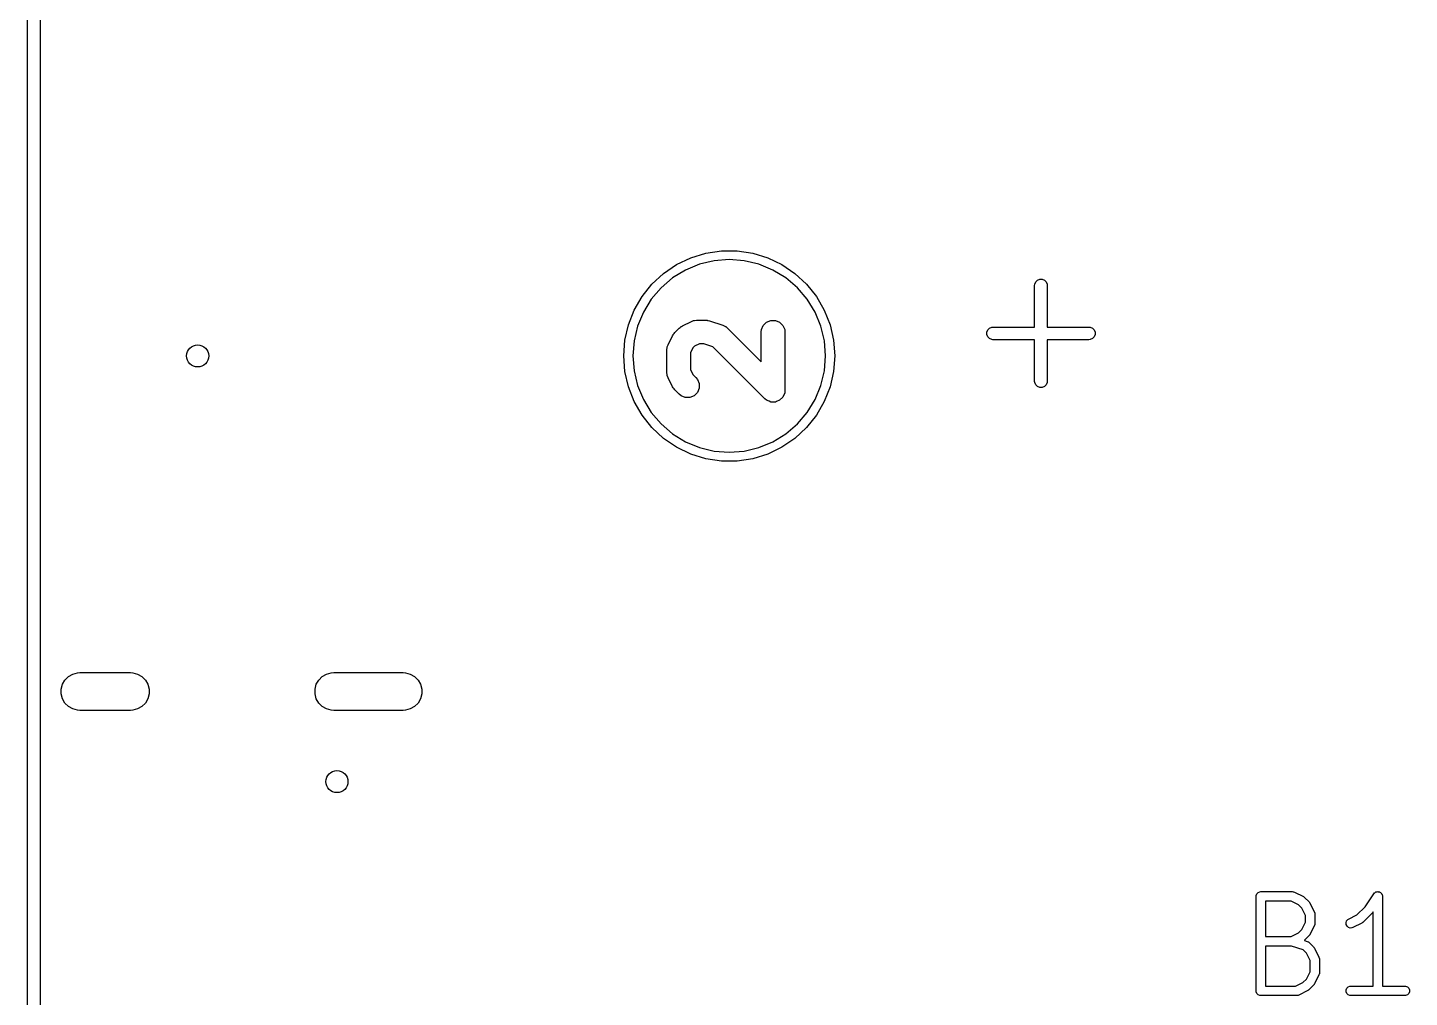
# Model space of a CAD drawing. Extents: x 0.27 to 3.33, y 0.21 to 2.59.
# Drawn here: x 0.267 to 1.13, y 1.379 to 1.985 of the extents above; entities that cross this region are included whole.
import ezdxf

# ---------------------------------------------------------------- set-up
doc = ezdxf.new("R2010")
doc.units = 0
doc.header["$MEASUREMENT"] = 0
doc.layers.add('BLACK', color=7, linetype='CONTINUOUS')

msp = doc.modelspace()

# ---------------------------------------------------------------- linework, layer by layer
at = {"layer": 'BLACK', "linetype": 'CONTINUOUS'}
for p, q in [((0.26654, 0.60846), (0.26654, 2.19154)), ((0.27441, 2.1876), (0.27441, 0.6124)), ((0.67215, 1.83703), (0.68103, 1.84131)), ((0.68103, 1.84131), (0.69044, 1.84421)), ((0.69044, 1.84421), (0.70019, 1.84568)), ((0.70512, 1.84015), (0.6957, 1.8394)), ((0.70019, 1.84568), (0.71005, 1.84568)), ((0.71454, 1.8394), (0.70512, 1.84015)), ((0.71005, 1.84568), (0.71979, 1.84421)), ((0.71979, 1.84421), (0.72921, 1.84131)), ((0.72921, 1.84131), (0.73809, 1.83703)), ((0.65678, 1.82478), (0.664, 1.83148)), ((0.664, 1.83148), (0.67215, 1.83703)), ((0.67778, 1.83358), (0.66972, 1.82864)), ((0.68651, 1.8372), (0.67778, 1.83358)), ((0.6957, 1.8394), (0.68651, 1.8372)), ((0.72373, 1.8372), (0.71454, 1.8394)), ((0.73246, 1.83358), (0.72373, 1.8372)), ((0.74052, 1.82864), (0.73246, 1.83358)), ((0.73809, 1.83703), (0.74623, 1.83148)), ((0.74623, 1.83148), (0.75346, 1.82478)), ((0.65063, 1.81707), (0.65678, 1.82478)), ((0.66972, 1.82864), (0.66253, 1.82251)), ((0.7477, 1.82251), (0.74052, 1.82864)), ((0.75346, 1.82478), (0.7596, 1.81707)), ((0.89606, 1.82398), (0.89614, 1.82474)), ((0.89606, 1.79792), (0.89606, 1.82398)), ((0.89614, 1.82474), (0.89673, 1.82616)), ((0.89673, 1.82616), (0.89781, 1.82725)), ((0.89781, 1.82725), (0.89923, 1.82784)), ((0.89923, 1.82784), (0.90077, 1.82784)), ((0.90077, 1.82784), (0.90219, 1.82725)), ((0.90219, 1.82725), (0.90327, 1.82616)), ((0.90327, 1.82616), (0.90386, 1.82474)), ((0.90386, 1.82474), (0.90394, 1.82398)), ((0.90394, 1.82398), (0.90394, 1.79792)), ((0.6457, 1.80853), (0.65063, 1.81707)), ((0.6564, 1.81532), (0.65146, 1.80726)), ((0.66253, 1.82251), (0.6564, 1.81532)), ((0.75384, 1.81532), (0.7477, 1.82251)), ((0.75878, 1.80726), (0.75384, 1.81532)), ((0.7596, 1.81707), (0.76453, 1.80853)), ((0.6421, 1.79936), (0.6457, 1.80853)), ((0.65146, 1.80726), (0.64784, 1.79853)), ((0.7624, 1.79853), (0.75878, 1.80726)), ((0.76453, 1.80853), (0.76813, 1.79936)), ((0.63991, 1.78975), (0.6421, 1.79936)), ((0.64784, 1.79853), (0.64563, 1.78934)), ((0.67109, 1.79447), (0.6739, 1.79728)), ((0.6739, 1.79728), (0.67447, 1.79775)), ((0.67447, 1.79775), (0.6746, 1.79789)), ((0.6746, 1.79789), (0.67482, 1.79803)), ((0.67482, 1.79803), (0.67502, 1.7982)), ((0.67502, 1.7982), (0.6752, 1.79827)), ((0.6752, 1.79827), (0.67582, 1.79866)), ((0.67582, 1.79866), (0.68144, 1.80148)), ((0.68144, 1.80148), (0.6828, 1.80199)), ((0.6828, 1.80199), (0.68306, 1.80201)), ((0.68306, 1.80201), (0.68331, 1.80211)), ((0.68331, 1.80211), (0.68475, 1.80225)), ((0.68475, 1.80225), (0.69037, 1.80225)), ((0.69037, 1.80225), (0.6911, 1.80218)), ((0.6911, 1.80218), (0.69129, 1.8022)), ((0.69129, 1.8022), (0.69155, 1.80214)), ((0.69155, 1.80214), (0.69181, 1.80211)), ((0.69181, 1.80211), (0.69199, 1.80204)), ((0.69199, 1.80204), (0.6927, 1.80188)), ((0.6927, 1.80188), (0.70114, 1.79906)), ((0.70114, 1.79906), (0.70246, 1.79847)), ((0.70246, 1.79847), (0.70266, 1.7983)), ((0.70266, 1.7983), (0.70291, 1.7982)), ((0.70291, 1.7982), (0.70403, 1.79728)), ((0.70403, 1.79728), (0.72517, 1.77614)), ((0.72531, 1.79631), (0.72641, 1.79897)), ((0.72641, 1.79897), (0.72845, 1.80101)), ((0.72845, 1.80101), (0.73111, 1.80211)), ((0.73111, 1.80211), (0.73399, 1.80211)), ((0.73399, 1.80211), (0.73665, 1.80101)), ((0.73665, 1.80101), (0.73869, 1.79897)), ((0.73869, 1.79897), (0.73979, 1.79631)), ((0.7646, 1.78934), (0.7624, 1.79853)), ((0.76813, 1.79936), (0.77033, 1.78975)), ((0.86673, 1.79617), (0.86782, 1.79725)), ((0.86782, 1.79725), (0.86924, 1.79784)), ((0.86924, 1.79784), (0.87, 1.79792)), ((0.87, 1.79792), (0.89606, 1.79792)), ((0.90394, 1.79792), (0.93, 1.79792)), ((0.93, 1.79792), (0.93076, 1.79784)), ((0.93076, 1.79784), (0.93218, 1.79725)), ((0.93218, 1.79725), (0.93327, 1.79617)), ((0.63917, 1.77992), (0.63991, 1.78975)), ((0.64563, 1.78934), (0.64489, 1.77992)), ((0.66689, 1.78693), (0.66971, 1.79255)), ((0.66971, 1.79255), (0.6701, 1.79317)), ((0.6701, 1.79317), (0.67017, 1.79335)), ((0.67017, 1.79335), (0.67034, 1.79355)), ((0.67034, 1.79355), (0.67048, 1.79377)), ((0.67048, 1.79377), (0.67063, 1.7939)), ((0.67063, 1.7939), (0.67109, 1.79447)), ((0.72517, 1.79487), (0.72531, 1.79631)), ((0.72517, 1.77614), (0.72517, 1.79487)), ((0.73979, 1.79631), (0.73993, 1.79487)), ((0.73993, 1.79487), (0.73993, 1.75831)), ((0.76534, 1.77992), (0.7646, 1.78934)), ((0.77033, 1.78975), (0.77106, 1.77992)), ((0.86614, 1.79475), (0.86673, 1.79617)), ((0.86614, 1.79321), (0.86614, 1.79475)), ((0.86673, 1.79179), (0.86614, 1.79321)), ((0.86782, 1.79071), (0.86673, 1.79179)), ((0.86924, 1.79012), (0.86782, 1.79071)), ((0.87, 1.79004), (0.86924, 1.79012)), ((0.89606, 1.79004), (0.87, 1.79004)), ((0.89606, 1.76398), (0.89606, 1.79004)), ((0.93, 1.79004), (0.90394, 1.79004)), ((0.90394, 1.79004), (0.90394, 1.76398)), ((0.93076, 1.79012), (0.93, 1.79004)), ((0.93218, 1.79071), (0.93076, 1.79012)), ((0.93327, 1.79179), (0.93218, 1.79071)), ((0.93327, 1.79617), (0.93386, 1.79475)), ((0.93386, 1.79321), (0.93327, 1.79179)), ((0.93386, 1.79475), (0.93386, 1.79321)), ((0.63991, 1.77009), (0.63917, 1.77992)), ((0.64489, 1.77992), (0.64563, 1.7705)), ((0.66612, 1.78362), (0.66626, 1.78506)), ((0.66612, 1.76956), (0.66612, 1.78362)), ((0.66626, 1.78506), (0.66636, 1.78531)), ((0.66636, 1.78531), (0.66638, 1.78557)), ((0.66638, 1.78557), (0.66689, 1.78693)), ((0.68238, 1.78488), (0.68088, 1.78188)), ((0.68088, 1.78188), (0.68088, 1.77131)), ((0.68349, 1.78599), (0.68238, 1.78488)), ((0.68649, 1.78749), (0.68349, 1.78599)), ((0.68917, 1.78749), (0.68649, 1.78749)), ((0.69482, 1.78561), (0.68917, 1.78749)), ((0.72733, 1.7531), (0.69482, 1.78561)), ((0.7646, 1.7705), (0.76534, 1.77992)), ((0.77106, 1.77992), (0.77033, 1.77009)), ((0.68088, 1.77131), (0.68238, 1.76831)), ((0.6421, 1.76048), (0.63991, 1.77009)), ((0.64563, 1.7705), (0.64784, 1.76131)), ((0.66626, 1.76812), (0.66612, 1.76956)), ((0.66636, 1.76788), (0.66626, 1.76812)), ((0.66638, 1.76761), (0.66636, 1.76788)), ((0.66689, 1.76626), (0.66638, 1.76761)), ((0.66971, 1.76064), (0.66689, 1.76626)), ((0.68238, 1.76831), (0.68434, 1.76635)), ((0.68434, 1.76635), (0.68526, 1.76523)), ((0.68526, 1.76523), (0.68636, 1.76257)), ((0.68636, 1.76257), (0.68636, 1.75969)), ((0.7624, 1.76131), (0.7646, 1.7705)), ((0.77033, 1.77009), (0.76813, 1.76048)), ((0.89614, 1.76321), (0.89606, 1.76398)), ((0.89673, 1.7618), (0.89614, 1.76321)), ((0.90386, 1.76321), (0.90327, 1.7618)), ((0.90394, 1.76398), (0.90386, 1.76321)), ((0.6457, 1.75131), (0.6421, 1.76048)), ((0.64784, 1.76131), (0.65146, 1.75258)), ((0.6701, 1.76002), (0.66971, 1.76064)), ((0.67017, 1.75984), (0.6701, 1.76002)), ((0.67034, 1.75964), (0.67017, 1.75984)), ((0.67048, 1.75941), (0.67034, 1.75964)), ((0.67062, 1.75929), (0.67048, 1.75941)), ((0.67109, 1.75872), (0.67062, 1.75929)), ((0.6739, 1.75591), (0.67109, 1.75872)), ((0.67502, 1.75499), (0.6739, 1.75591)), ((0.67768, 1.75389), (0.67502, 1.75499)), ((0.68056, 1.75389), (0.67768, 1.75389)), ((0.68322, 1.75499), (0.68056, 1.75389)), ((0.68526, 1.75703), (0.68322, 1.75499)), ((0.68636, 1.75969), (0.68526, 1.75703)), ((0.73869, 1.75421), (0.73665, 1.75218)), ((0.73979, 1.75687), (0.73869, 1.75421)), ((0.73993, 1.75831), (0.73979, 1.75687)), ((0.75878, 1.75258), (0.7624, 1.76131)), ((0.76813, 1.76048), (0.76453, 1.75131)), ((0.89781, 1.76071), (0.89673, 1.7618)), ((0.89923, 1.76012), (0.89781, 1.76071)), ((0.90077, 1.76012), (0.89923, 1.76012)), ((0.90219, 1.76071), (0.90077, 1.76012)), ((0.90327, 1.7618), (0.90219, 1.76071)), ((0.65063, 1.74277), (0.6457, 1.75131)), ((0.65146, 1.75258), (0.6564, 1.74452)), ((0.72845, 1.75218), (0.72733, 1.7531)), ((0.73001, 1.75153), (0.72845, 1.75218)), ((0.72845, 1.75218), (0.72845, 1.75218)), ((0.73111, 1.75107), (0.73001, 1.75153)), ((0.73399, 1.75107), (0.73111, 1.75107)), ((0.73111, 1.75107), (0.73111, 1.75107)), ((0.73477, 1.7514), (0.73399, 1.75107)), ((0.73399, 1.75107), (0.73399, 1.75107)), ((0.73665, 1.75218), (0.73477, 1.7514)), ((0.75384, 1.74452), (0.75878, 1.75258)), ((0.76453, 1.75131), (0.7596, 1.74277)), ((0.65678, 1.73507), (0.65063, 1.74277)), ((0.6564, 1.74452), (0.66253, 1.73734)), ((0.66253, 1.73734), (0.66972, 1.7312)), ((0.74052, 1.7312), (0.7477, 1.73734)), ((0.7477, 1.73734), (0.75384, 1.74452)), ((0.7596, 1.74277), (0.75346, 1.73507)), ((0.664, 1.72836), (0.65678, 1.73507)), ((0.67215, 1.72281), (0.664, 1.72836)), ((0.66972, 1.7312), (0.67778, 1.72626)), ((0.73246, 1.72626), (0.74052, 1.7312)), ((0.74623, 1.72836), (0.73809, 1.72281)), ((0.75346, 1.73507), (0.74623, 1.72836)), ((0.68103, 1.71853), (0.67215, 1.72281)), ((0.67778, 1.72626), (0.68651, 1.72264)), ((0.68651, 1.72264), (0.6957, 1.72044)), ((0.6957, 1.72044), (0.70512, 1.7197)), ((0.70512, 1.7197), (0.71454, 1.72044)), ((0.71454, 1.72044), (0.72373, 1.72264)), ((0.72373, 1.72264), (0.73246, 1.72626)), ((0.73809, 1.72281), (0.72921, 1.71853)), ((0.69044, 1.71563), (0.68103, 1.71853)), ((0.70019, 1.71416), (0.69044, 1.71563)), ((0.71005, 1.71416), (0.70019, 1.71416)), ((0.71979, 1.71563), (0.71005, 1.71416)), ((0.72921, 1.71853), (0.71979, 1.71563)), ((0.29206, 1.57945), (0.29473, 1.58099)), ((0.29473, 1.58099), (0.29771, 1.58179)), ((0.29771, 1.58179), (0.29925, 1.58189)), ((0.29925, 1.58189), (0.33075, 1.58189)), ((0.33075, 1.58189), (0.33229, 1.58179)), ((0.33229, 1.58179), (0.33527, 1.58099)), ((0.33527, 1.58099), (0.33794, 1.57945)), ((0.45072, 1.57945), (0.45339, 1.58099)), ((0.45339, 1.58099), (0.45637, 1.58179)), ((0.45637, 1.58179), (0.45791, 1.58189)), ((0.45791, 1.58189), (0.50122, 1.58189)), ((0.50122, 1.58189), (0.50276, 1.58179)), ((0.50276, 1.58179), (0.50574, 1.58099)), ((0.50574, 1.58099), (0.50841, 1.57945)), ((0.28754, 1.57162), (0.28834, 1.5746)), ((0.28834, 1.5746), (0.28988, 1.57727)), ((0.28988, 1.57727), (0.29206, 1.57945)), ((0.33794, 1.57945), (0.34012, 1.57727)), ((0.34012, 1.57727), (0.34166, 1.5746)), ((0.34166, 1.5746), (0.34246, 1.57162)), ((0.4462, 1.57162), (0.447, 1.5746)), ((0.447, 1.5746), (0.44854, 1.57727)), ((0.44854, 1.57727), (0.45072, 1.57945)), ((0.50841, 1.57945), (0.51059, 1.57727)), ((0.51059, 1.57727), (0.51213, 1.5746)), ((0.51213, 1.5746), (0.51293, 1.57162)), ((0.28754, 1.56854), (0.28754, 1.57162)), ((0.28834, 1.56556), (0.28754, 1.56854)), ((0.28988, 1.56289), (0.28834, 1.56556)), ((0.34166, 1.56556), (0.34012, 1.56289)), ((0.34246, 1.56854), (0.34166, 1.56556)), ((0.34246, 1.57162), (0.34246, 1.56854)), ((0.4462, 1.56854), (0.4462, 1.57162)), ((0.447, 1.56556), (0.4462, 1.56854)), ((0.44854, 1.56289), (0.447, 1.56556)), ((0.51213, 1.56556), (0.51059, 1.56289)), ((0.51293, 1.56854), (0.51213, 1.56556)), ((0.51293, 1.57162), (0.51293, 1.56854)), ((0.29206, 1.56071), (0.28988, 1.56289)), ((0.29473, 1.55917), (0.29206, 1.56071)), ((0.29771, 1.55837), (0.29473, 1.55917)), ((0.29925, 1.55827), (0.29771, 1.55837)), ((0.33075, 1.55827), (0.29925, 1.55827)), ((0.33229, 1.55837), (0.33075, 1.55827)), ((0.33527, 1.55917), (0.33229, 1.55837)), ((0.33794, 1.56071), (0.33527, 1.55917)), ((0.34012, 1.56289), (0.33794, 1.56071)), ((0.45072, 1.56071), (0.44854, 1.56289)), ((0.45339, 1.55917), (0.45072, 1.56071)), ((0.45637, 1.55837), (0.45339, 1.55917)), ((0.45791, 1.55827), (0.45637, 1.55837)), ((0.50122, 1.55827), (0.45791, 1.55827)), ((0.50276, 1.55837), (0.50122, 1.55827)), ((0.50574, 1.55917), (0.50276, 1.55837)), ((0.50841, 1.56071), (0.50574, 1.55917)), ((0.51059, 1.56289), (0.50841, 1.56071)), ((1.03446, 1.44204), (1.03452, 1.44262)), ((1.03452, 1.44262), (1.03496, 1.44368)), ((1.03496, 1.44368), (1.03577, 1.4445)), ((1.03577, 1.4445), (1.03684, 1.44494)), ((1.03684, 1.44494), (1.03741, 1.44499)), ((1.03741, 1.44499), (1.0571, 1.44499)), ((1.0571, 1.44499), (1.05767, 1.44494)), ((1.05767, 1.44494), (1.05777, 1.4449)), ((1.05777, 1.4449), (1.05788, 1.44489)), ((1.05788, 1.44489), (1.05842, 1.44468)), ((1.05842, 1.44468), (1.06404, 1.44187)), ((1.10261, 1.43549), (1.10807, 1.44368)), ((1.10807, 1.44368), (1.10844, 1.44413)), ((1.10807, 1.44368), (1.10807, 1.44368)), ((1.10807, 1.44368), (1.10807, 1.44368)), ((1.10807, 1.44368), (1.10807, 1.44368)), ((1.10844, 1.44413), (1.10868, 1.44429)), ((1.10868, 1.44429), (1.10889, 1.4445)), ((1.10889, 1.4445), (1.10915, 1.44461)), ((1.10915, 1.44461), (1.10939, 1.44477)), ((1.10939, 1.44477), (1.10968, 1.44483)), ((1.10968, 1.44483), (1.10995, 1.44494)), ((1.10995, 1.44494), (1.11024, 1.44494)), ((1.11024, 1.44494), (1.11052, 1.44499)), ((1.11052, 1.44499), (1.11081, 1.44494)), ((1.11081, 1.44494), (1.1111, 1.44494)), ((1.1111, 1.44494), (1.11137, 1.44483)), ((1.11137, 1.44483), (1.11165, 1.44477)), ((1.11165, 1.44477), (1.1119, 1.44461)), ((1.1119, 1.44461), (1.11217, 1.4445)), ((1.11217, 1.4445), (1.11237, 1.44429)), ((1.11237, 1.44429), (1.11261, 1.44413)), ((1.11261, 1.44413), (1.11278, 1.44389)), ((1.11278, 1.44389), (1.11298, 1.44368)), ((1.11298, 1.44368), (1.11309, 1.44342)), ((1.11309, 1.44342), (1.11325, 1.44318)), ((1.11325, 1.44318), (1.11331, 1.44289)), ((1.11331, 1.44289), (1.11342, 1.44262)), ((1.11342, 1.44262), (1.11348, 1.44205)), ((1.03446, 1.38299), (1.03446, 1.44204)), ((1.0564, 1.43909), (1.04036, 1.43909)), ((1.04036, 1.43909), (1.04036, 1.41687)), ((1.06097, 1.4368), (1.0564, 1.43909)), ((1.06311, 1.43467), (1.06097, 1.4368)), ((1.06539, 1.4301), (1.06311, 1.43467)), ((1.06404, 1.44187), (1.06429, 1.44171)), ((1.06429, 1.44171), (1.06436, 1.44169)), ((1.06436, 1.44169), (1.06444, 1.44162)), ((1.06444, 1.44162), (1.06453, 1.44156)), ((1.06453, 1.44156), (1.06458, 1.4415)), ((1.06458, 1.4415), (1.06481, 1.44132)), ((1.06481, 1.44132), (1.06762, 1.43851)), ((1.06762, 1.43851), (1.06781, 1.43828)), ((1.06781, 1.43828), (1.06787, 1.43823)), ((1.06787, 1.43823), (1.06792, 1.43814)), ((1.06792, 1.43814), (1.06799, 1.43806)), ((1.06799, 1.43806), (1.06802, 1.43799)), ((1.06802, 1.43799), (1.06817, 1.43774)), ((1.06817, 1.43774), (1.07099, 1.43211)), ((1.09753, 1.43041), (1.10261, 1.43549)), ((1.11348, 1.44205), (1.11348, 1.44205)), ((1.11348, 1.44205), (1.11348, 1.44204)), ((1.11348, 1.44204), (1.11348, 1.44204)), ((1.11348, 1.44204), (1.11348, 1.38594)), ((1.06311, 1.42129), (1.06539, 1.42587)), ((1.06539, 1.42587), (1.06539, 1.4301)), ((1.07099, 1.43211), (1.07119, 1.43157)), ((1.07119, 1.43157), (1.0712, 1.43147)), ((1.0712, 1.43147), (1.07124, 1.43137)), ((1.07124, 1.43137), (1.0713, 1.43079)), ((1.0713, 1.43079), (1.0713, 1.42517)), ((1.09073, 1.42554), (1.09109, 1.42663)), ((1.09081, 1.42439), (1.09073, 1.42554)), ((1.09109, 1.42663), (1.09184, 1.4275)), ((1.09184, 1.4275), (1.09233, 1.42781)), ((1.09233, 1.42781), (1.09753, 1.43041)), ((1.1006, 1.42534), (1.09498, 1.42253)), ((1.10085, 1.4255), (1.1006, 1.42534)), ((1.10092, 1.42553), (1.10085, 1.4255)), ((1.101, 1.42559), (1.10092, 1.42553)), ((1.10109, 1.42565), (1.101, 1.42559)), ((1.10114, 1.42571), (1.10109, 1.42565)), ((1.10137, 1.42589), (1.10114, 1.42571)), ((1.10699, 1.43152), (1.10137, 1.42589)), ((1.10717, 1.43174), (1.10699, 1.43152)), ((1.10699, 1.43152), (1.10699, 1.43152)), ((1.10699, 1.43152), (1.10699, 1.43152)), ((1.10736, 1.43197), (1.10717, 1.43174)), ((1.10757, 1.43229), (1.10736, 1.43197)), ((1.10736, 1.43197), (1.10736, 1.43197)), ((1.10736, 1.43197), (1.10736, 1.43197)), ((1.10757, 1.38594), (1.10757, 1.43229)), ((1.04036, 1.41687), (1.0564, 1.41687)), ((1.0564, 1.41687), (1.06097, 1.41916)), ((1.06097, 1.41916), (1.06311, 1.42129)), ((1.06762, 1.41746), (1.06481, 1.41464)), ((1.06781, 1.41768), (1.06762, 1.41746)), ((1.06787, 1.41773), (1.06781, 1.41768)), ((1.06792, 1.41782), (1.06787, 1.41773)), ((1.06799, 1.4179), (1.06792, 1.41782)), ((1.06802, 1.41798), (1.06799, 1.4179)), ((1.06817, 1.41822), (1.06802, 1.41798)), ((1.07099, 1.42385), (1.06817, 1.41822)), ((1.07119, 1.42439), (1.07099, 1.42385)), ((1.0712, 1.4245), (1.07119, 1.42439)), ((1.07124, 1.42459), (1.0712, 1.4245)), ((1.0713, 1.42517), (1.07124, 1.42459)), ((1.09132, 1.42336), (1.09081, 1.42439)), ((1.09219, 1.4226), (1.09132, 1.42336)), ((1.09329, 1.42224), (1.09219, 1.4226)), ((1.09443, 1.42232), (1.09329, 1.42224)), ((1.09498, 1.42253), (1.09443, 1.42232)), ((1.05662, 1.41097), (1.04036, 1.41097)), ((1.04036, 1.41097), (1.04036, 1.38594)), ((1.06394, 1.40853), (1.05662, 1.41097)), ((1.06592, 1.40655), (1.06394, 1.40853)), ((1.06481, 1.41464), (1.06465, 1.41452)), ((1.06465, 1.41452), (1.06647, 1.41391)), ((1.06647, 1.41391), (1.067, 1.41367)), ((1.067, 1.41367), (1.06708, 1.4136)), ((1.06708, 1.4136), (1.06717, 1.41356)), ((1.06717, 1.41356), (1.06762, 1.4132)), ((1.06762, 1.4132), (1.07043, 1.41038)), ((1.07043, 1.41038), (1.07062, 1.41016)), ((1.07062, 1.41016), (1.07068, 1.41011)), ((1.07068, 1.41011), (1.07073, 1.41002)), ((1.07073, 1.41002), (1.0708, 1.40994)), ((1.0708, 1.40994), (1.07083, 1.40986)), ((1.07083, 1.40986), (1.07099, 1.40962)), ((1.07099, 1.40962), (1.0738, 1.40399)), ((1.0682, 1.40198), (1.06592, 1.40655)), ((1.0682, 1.39493), (1.0682, 1.40198)), ((1.0738, 1.40399), (1.07401, 1.40345)), ((1.07401, 1.40345), (1.07401, 1.40335)), ((1.07401, 1.40335), (1.07405, 1.40325)), ((1.07405, 1.40325), (1.07411, 1.40267)), ((1.07411, 1.40267), (1.07411, 1.39424)), ((1.06592, 1.39036), (1.0682, 1.39493)), ((1.0738, 1.39292), (1.07099, 1.38729)), ((1.07401, 1.39346), (1.0738, 1.39292)), ((1.07405, 1.39366), (1.07401, 1.39356)), ((1.07401, 1.39356), (1.07401, 1.39346)), ((1.07411, 1.39424), (1.07405, 1.39366)), ((1.03452, 1.38241), (1.03446, 1.38299)), ((1.03496, 1.38135), (1.03452, 1.38241)), ((1.04036, 1.38594), (1.05921, 1.38594)), ((1.05921, 1.38594), (1.06378, 1.38823)), ((1.06685, 1.38316), (1.06123, 1.38035)), ((1.06378, 1.38823), (1.06592, 1.39036)), ((1.0671, 1.38331), (1.06685, 1.38316)), ((1.06717, 1.38334), (1.0671, 1.38331)), ((1.06725, 1.38341), (1.06717, 1.38334)), ((1.06734, 1.38347), (1.06725, 1.38341)), ((1.06739, 1.38353), (1.06734, 1.38347)), ((1.06762, 1.38371), (1.06739, 1.38353)), ((1.07043, 1.38652), (1.06762, 1.38371)), ((1.07062, 1.38675), (1.07043, 1.38652)), ((1.07068, 1.3868), (1.07062, 1.38675)), ((1.07073, 1.38689), (1.07068, 1.3868)), ((1.0708, 1.38697), (1.07073, 1.38689)), ((1.07083, 1.38704), (1.0708, 1.38697)), ((1.07099, 1.38729), (1.07083, 1.38704)), ((1.09076, 1.38356), (1.0912, 1.38463)), ((1.09076, 1.38241), (1.09076, 1.38356)), ((1.0912, 1.38135), (1.09076, 1.38241)), ((1.0912, 1.38463), (1.09201, 1.38544)), ((1.09201, 1.38544), (1.09308, 1.38588)), ((1.09308, 1.38588), (1.09365, 1.38594)), ((1.09365, 1.38594), (1.10757, 1.38594)), ((1.11348, 1.38594), (1.1274, 1.38594)), ((1.1274, 1.38594), (1.12798, 1.38588)), ((1.12798, 1.38588), (1.12904, 1.38544)), ((1.12904, 1.38544), (1.12986, 1.38463)), ((1.12986, 1.38463), (1.1303, 1.38356)), ((1.1303, 1.38241), (1.12986, 1.38135)), ((1.1303, 1.38356), (1.1303, 1.38241)), ((1.03577, 1.38053), (1.03496, 1.38135)), ((1.03684, 1.38009), (1.03577, 1.38053)), ((1.03741, 1.38003), (1.03684, 1.38009)), ((1.05991, 1.38003), (1.03741, 1.38003)), ((1.06048, 1.38009), (1.05991, 1.38003)), ((1.06058, 1.38013), (1.06048, 1.38009)), ((1.06069, 1.38014), (1.06058, 1.38013)), ((1.06123, 1.38035), (1.06069, 1.38014)), ((1.09201, 1.38053), (1.0912, 1.38135)), ((1.09308, 1.38009), (1.09201, 1.38053)), ((1.09365, 1.38003), (1.09308, 1.38009)), ((1.1274, 1.38003), (1.09365, 1.38003)), ((1.12798, 1.38009), (1.1274, 1.38003)), ((1.12904, 1.38053), (1.12798, 1.38009)), ((1.12986, 1.38135), (1.12904, 1.38053))]:
    msp.add_line(p, q, dxfattribs=at)
at = {"layer": 'BLACK'}
for centre in [(0.37283, 1.77992), (0.45988, 1.51378)]:
    msp.add_circle(centre, 0.00689, dxfattribs=at)

doc.saveas('drawing.dxf')
